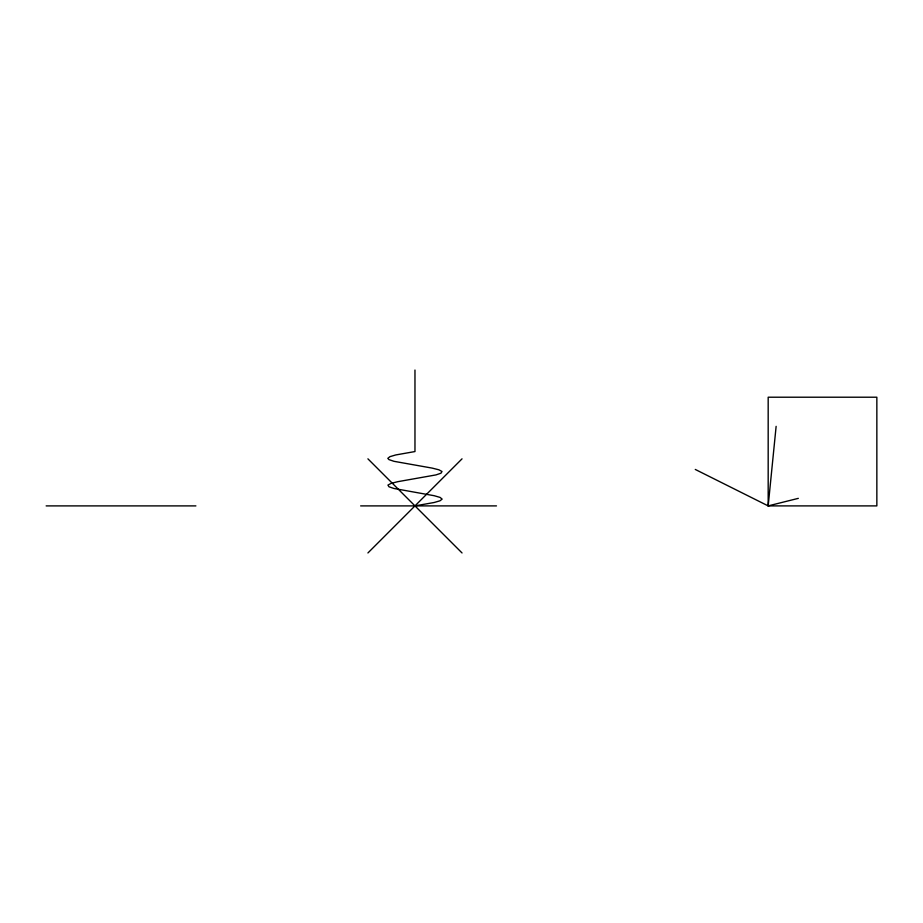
<?xml version="1.0" encoding="UTF-8"?>
<svg xmlns="http://www.w3.org/2000/svg" width="923" height="923" viewBox="0 0 923 923"><rect width="100%" height="100%" fill="white"/><g stroke="black" fill="none" stroke-linecap="round" stroke-linejoin="round"><path stroke-width="1.38" d="M798.314 498.362L768.178 505.896L768.178 397.213L876.85 397.213L876.85 505.896L768.178 505.896L776.128 426.345M367.919 552.958L462.031 458.835M414.969 505.896L434.191 502.493L439.994 500.797L442.14 499.101L440.063 497.405L434.191 495.709L393.983 488.486L388.998 486.79L387.937 485.094L391.04 483.398L397.732 481.691L435.968 474.907L440.952 473.211L442.002 471.503L438.91 469.807L432.206 468.111L393.971 461.315L388.987 459.619L387.81 458.35L389.956 456.654L395.759 454.947L414.969 451.555L414.969 370.042M46.15 505.896L195.895 505.896M360.639 505.896L496.482 505.896M695.273 469.438L768.178 505.896M367.919 458.835L462.031 552.958"/></g></svg>
